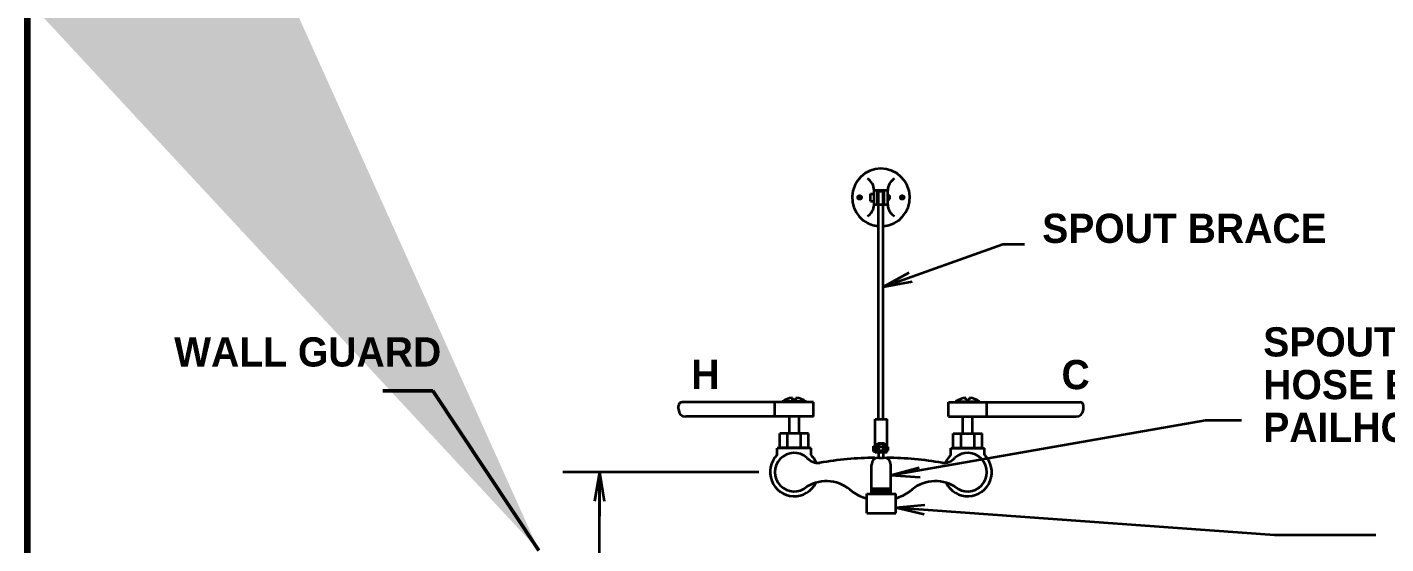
# Model space of a CAD drawing. Header units: inches. Extents: x 2025 to 34930, y -6955 to 4650.
# Drawn here: x 9543.8 to 9738.5, y -2472.6 to -2398.6 of the extents above; entities that cross this region are included whole.
import ezdxf
from ezdxf.enums import TextEntityAlignment as Align

# ---------------------------------------------------------------- set-up
doc = ezdxf.new("R2010")
doc.units = ezdxf.units.IN
doc.header["$MEASUREMENT"] = 0
doc.layers.add('M-HVAC-EXHS-DUCT', color=3, linetype='Continuous', lineweight=50)
doc.layers.add('PDF-TEXT', color=7, linetype='Continuous', lineweight=35)
doc.styles.add('BOO', font='GOTHIC.TTF', dxfattribs={"height": 6})
doc.styles.add('Century Gothic_B', font='GOTHICB.TTF', dxfattribs={"height": 6.659722})
doc.styles.add('SWISS', font='swissl.ttf')
doc.dimstyles.new('STANDARD$7', dxfattribs={"dimscale": 48, "dimtxt": 0.125, "dimasz": 0.125, "dimexe": 0.0625, "dimexo": 0.0625, "dimgap": 0.0625, "dimtad": 1, "dimdec": 0, "dimzin": 3, "dimdsep": 46, "dimlunit": 4, "dimtxsty": 'SWISS', "dimcen": 0.0625, "dimadec": 0, "dimazin": 0, "dimtfac": 1, "dimtdec": 0, "dimtmove": 0, "dimatfit": 3, "dimfxl": 1, "dimfrac": 2, "dimtolj": 1, "dimtzin": 0, "dimarcsym": 0})

# ---------------------------------------------------------------- blocks, each defined once
blk = doc.blocks.new('p detail 18')
at = {"layer": 'PDF-TEXT'}
for p, q in [((9663.07, -2423.25), (9663.07, -2422.73)), ((9663.12, -2423.25), (9663.12, -2422.73)), ((9664.64, -2423.51), (9664.64, -2422.47)), ((9664.64, -2422.47), (9665.16, -2422.47)), ((9665.16, -2421.95), (9667.14, -2421.95)), ((9665.16, -2424.03), (9665.16, -2421.95)), ((9665.68, -2424.03), (9665.68, -2421.95)), ((9665.68, -2422.73), (9665.8, -2422.73)), ((9665.68, -2423.25), (9665.8, -2423.25)), ((9665.8, -2454.77), (9665.8, -2422.08)), ((9665.8, -2422.08), (9666.49, -2422.08)), ((9666.49, -2454.77), (9666.49, -2422.08)), ((9666.49, -2422.73), (9666.62, -2422.73)), ((9666.49, -2423.25), (9666.62, -2423.25)), ((9666.62, -2424.03), (9666.62, -2421.95)), ((9667.14, -2424.03), (9667.14, -2421.95)), ((9667.14, -2422.73), (9667.4, -2422.73)), ((9667.14, -2423.25), (9667.4, -2423.25)), ((9667.4, -2423.25), (9667.4, -2422.73)), ((9669.18, -2423.25), (9669.18, -2422.73)), ((9669.23, -2423.25), (9669.23, -2422.73)), ((9664.64, -2423.51), (9665.16, -2423.51)), ((9665.16, -2424.03), (9667.14, -2424.03)), ((9666.49, -2435.79), (9683.62, -2429.7)), ((9683.62, -2429.7), (9686.74, -2429.7)), ((9666.49, -2435.79), (9670.17, -2433.75)), ((9666.49, -2435.79), (9670.63, -2435.05)), ((9656.48, -2452.33), (9637.66, -2452.33)), ((9650.96, -2454.4), (9650.96, -2452.33)), ((9655.45, -2452.25), (9651.99, -2452.25)), ((9653.03, -2452.33), (9653.03, -2452.25)), ((9653.46, -2451.99), (9653.46, -2451.73)), ((9653.98, -2451.99), (9653.46, -2451.99)), ((9653.98, -2451.99), (9653.98, -2451.73)), ((9654.41, -2452.33), (9654.41, -2452.25)), ((9656.48, -2454.4), (9656.48, -2452.33)), ((9675.82, -2454.4), (9675.82, -2452.33)), ((9675.82, -2452.33), (9694.64, -2452.33)), ((9676.85, -2452.25), (9680.31, -2452.25)), ((9677.89, -2452.33), (9677.89, -2452.25)), ((9678.32, -2451.99), (9678.32, -2451.73)), ((9678.32, -2451.99), (9678.84, -2451.99)), ((9678.84, -2451.99), (9678.84, -2451.73)), ((9679.27, -2452.33), (9679.27, -2452.25)), ((9681.34, -2454.4), (9681.34, -2452.33)), ((9637.14, -2453.36), (9637.14, -2452.85)), ((9656.48, -2454.4), (9638.18, -2454.4)), ((9653.03, -2456.82), (9653.03, -2454.4)), ((9654.41, -2456.82), (9654.41, -2454.4)), ((9675.82, -2454.4), (9694.12, -2454.4)), ((9677.89, -2456.82), (9677.89, -2454.4)), ((9679.27, -2456.82), (9679.27, -2454.4)), ((9695.15, -2453.36), (9695.15, -2452.85)), ((9665.32, -2459.52), (9665.32, -2454.77)), ((9665.32, -2454.77), (9667.05, -2454.77)), ((9667.05, -2459.52), (9667.05, -2454.77)), ((9667.57, -2462.81), (9712.66, -2454.92)), ((9712.66, -2454.92), (9717.81, -2454.92)), ((9655.79, -2456.82), (9651.65, -2456.82)), ((9651.65, -2458.89), (9651.65, -2456.82)), ((9652.77, -2458.89), (9652.77, -2456.82)), ((9654.67, -2458.89), (9654.67, -2456.82)), ((9655.79, -2458.89), (9655.79, -2456.82)), ((9665.71, -2458.23), (9666.66, -2458.23)), ((9665.71, -2459.52), (9665.71, -2458.23)), ((9665.84, -2460.3), (9665.84, -2458.31)), ((9665.84, -2458.31), (9666.53, -2458.31)), ((9666.53, -2460.3), (9666.53, -2458.31)), ((9666.66, -2459.52), (9666.66, -2458.23)), ((9676.51, -2456.82), (9680.65, -2456.82)), ((9676.51, -2458.89), (9676.51, -2456.82)), ((9677.63, -2458.89), (9677.63, -2456.82)), ((9679.53, -2458.89), (9679.53, -2456.82)), ((9680.65, -2458.89), (9680.65, -2456.82)), ((9656.14, -2458.92), (9651.3, -2458.92)), ((9651.3, -2459.9), (9651.3, -2458.92)), ((9655.79, -2458.89), (9651.65, -2458.89)), ((9656.14, -2459.9), (9656.14, -2458.92)), ((9665.06, -2459.39), (9665.06, -2458.62)), ((9665.06, -2458.62), (9665.31, -2458.62)), ((9665.06, -2459.39), (9665.31, -2459.39)), ((9665.31, -2459.39), (9665.31, -2458.62)), ((9665.31, -2458.74), (9665.32, -2458.74)), ((9665.31, -2459.26), (9665.32, -2459.26)), ((9665.32, -2459.52), (9667.05, -2459.52)), ((9665.71, -2458.74), (9666.66, -2458.74)), ((9665.71, -2459.26), (9666.66, -2459.26)), ((9665.84, -2460.3), (9666.53, -2460.3)), ((9667.18, -2458.74), (9667.05, -2458.74)), ((9667.18, -2459.26), (9667.05, -2459.26)), ((9667.18, -2459.26), (9667.18, -2458.74)), ((9676.16, -2458.92), (9681, -2458.92)), ((9676.16, -2459.9), (9676.16, -2458.92)), ((9676.51, -2458.89), (9680.65, -2458.89)), ((9681, -2459.9), (9681, -2458.92)), ((9648.67, -2462.37), (9620.57, -2462.37)), ((9625.82, -2462.37), (9625.13, -2466.51)), ((9625.82, -2493.28), (9625.82, -2462.37)), ((9625.82, -2462.37), (9626.51, -2466.51)), ((9625.82, -2462.37), (9625.82, -2468.67)), ((9664.81, -2465.48), (9664.81, -2461.33)), ((9667.57, -2465.48), (9667.57, -2461.33)), ((9667.57, -2462.81), (9671.62, -2461.7)), ((9667.57, -2462.81), (9671.76, -2463.08)), ((9664.12, -2468.24), (9664.12, -2465.48)), ((9664.12, -2465.48), (9668.26, -2465.48)), ((9664.81, -2464.7), (9667.57, -2464.7)), ((9664.81, -2465.22), (9667.57, -2465.22)), ((9664.93, -2464.96), (9667.44, -2464.96)), ((9668.26, -2468.24), (9668.26, -2465.48)), ((9668.26, -2467.42), (9672.44, -2467.03)), ((9668.26, -2467.42), (9722.53, -2471.35)), ((9668.26, -2467.42), (9672.34, -2468.41)), ((9664.12, -2468.24), (9668.26, -2468.24)), ((9722.53, -2471.35), (9737.03, -2471.35))]:
    blk.add_line(p, q, dxfattribs=at)
for centre, radius in [((9663.1, -2422.99), 0.269), ((9663.1, -2422.99), 0.259), ((9669.2, -2422.99), 0.269), ((9669.2, -2422.99), 0.259)]:
    blk.add_circle(centre, radius, dxfattribs=at)
for centre, radius, start, end in [((9666.15, -2423.01), 4.14, 274.7725, 265.2273), ((9663.26, -2421.95), 1.9, 0, 60.0766), ((9669.04, -2421.95), 1.9, 119.9234, 180), ((9663.26, -2424.03), 1.9, 299.9231, 359.9997), ((9669.04, -2424.03), 1.9, 180, 240.0763), ((9637.66, -2452.85), 0.518, 90, 180), ((9653.62, -2454.53), 2.8, 93.2318, 125.4721), ((9653.82, -2454.53), 2.8, 54.5279, 86.7682), ((9678.48, -2454.53), 2.8, 93.2318, 125.4721), ((9678.68, -2454.53), 2.8, 54.5279, 86.7682), ((9694.64, -2452.85), 0.518, 0, 90), ((9638.18, -2453.36), 1.04, 180, 269.9997), ((9694.12, -2453.36), 1.04, 269.9997, 359.9997), ((9653.72, -2462.37), 3.45, 134.4358, 334.0437), ((9653.72, -2462.37), 2.76, 48.5881, 311.4129), ((9657.24, -2458.74), 2.3, 222.6818, 274.1294), ((9653.72, -2462.37), 3.45, 23.1391, 45.5642), ((9665.71, -2507.67), 47.37, 90.5168, 100.1042), ((9665.84, -2461.33), 1.04, 90, 180), ((9666.53, -2461.33), 1.04, 0, 90), ((9666.59, -2507.67), 47.37, 79.8958, 89.4832), ((9675.06, -2458.74), 2.3, 265.87, 317.3176), ((9678.58, -2462.37), 3.45, 134.4358, 156.8606), ((9678.58, -2462.37), 3.45, 205.956, 45.5639), ((9678.58, -2462.37), 2.76, 228.5864, 131.4116), ((9658.33, -2469.05), 5.38, 45.9388, 121.1384), ((9673.97, -2469.05), 5.38, 58.8616, 133.2046), ((9666.14, -2459.18), 7.25, 235.8768, 253.7862), ((9666.14, -2459.18), 7.25, 287.0126, 304.8974)]:
    blk.add_arc(centre, radius, start, end, dxfattribs=at)
at = {"layer": 'PDF-TEXT', "style": 'Century Gothic_B'}
blk.add_text('SPOUT BRACE', height=4.1875, dxfattribs=at).set_placement((9709.63, -2427.42), align=Align.MIDDLE)
for s, p in [('H', (9638.97, -2450.45)), ('C', (9692.02, -2450.48))]:
    blk.add_text(s, height=4.19, dxfattribs=at).set_placement(p)
at = {"layer": 'PDF-TEXT', "insert": (9720.92, -2441.6), "char_height": 4.1875, "width": 44.7309, "attachment_point": 1, "line_spacing_factor": 0.877258, "style": 'BOO'}
blk.add_mtext('{\\fCentury Gothic|b1|i0|c0|p34;SPOUT WITH HOSE END AND PAILHOOK}', dxfattribs=at)
at = {"layer": 'PDF-TEXT', "insert": (9584.02, -2443.04), "char_height": 4.1875, "width": 37.4711, "attachment_point": 2, "style": 'BOO'}
blk.add_mtext('{\\fCentury Gothic|b1|i0|c0|p34;WALL GUARD}', dxfattribs=at)
at = {"layer": 'PDF-TEXT'}
blk.add_leader([(9617.15, -2473.61), (9601.97, -2450.73), (9594.77, -2450.73)], dimstyle='STANDARD$7', override={"dimscale": 4608.000444, "dimtxt": 0.938}, dxfattribs=at)

msp = doc.modelspace()

# ---------------------------------------------------------------- linework, layer by layer
at = {"layer": 'PDF-TEXT', "color": 42, "lineweight": 100}
msp.add_line((9543.83, -1888.19), (9543.83, -2917.77), dxfattribs=at)

# ---------------------------------------------------------------- block references
at = {"layer": 'M-HVAC-EXHS-DUCT'}
msp.add_blockref('p detail 18', (0, 0), dxfattribs=at)

doc.saveas('drawing.dxf')
